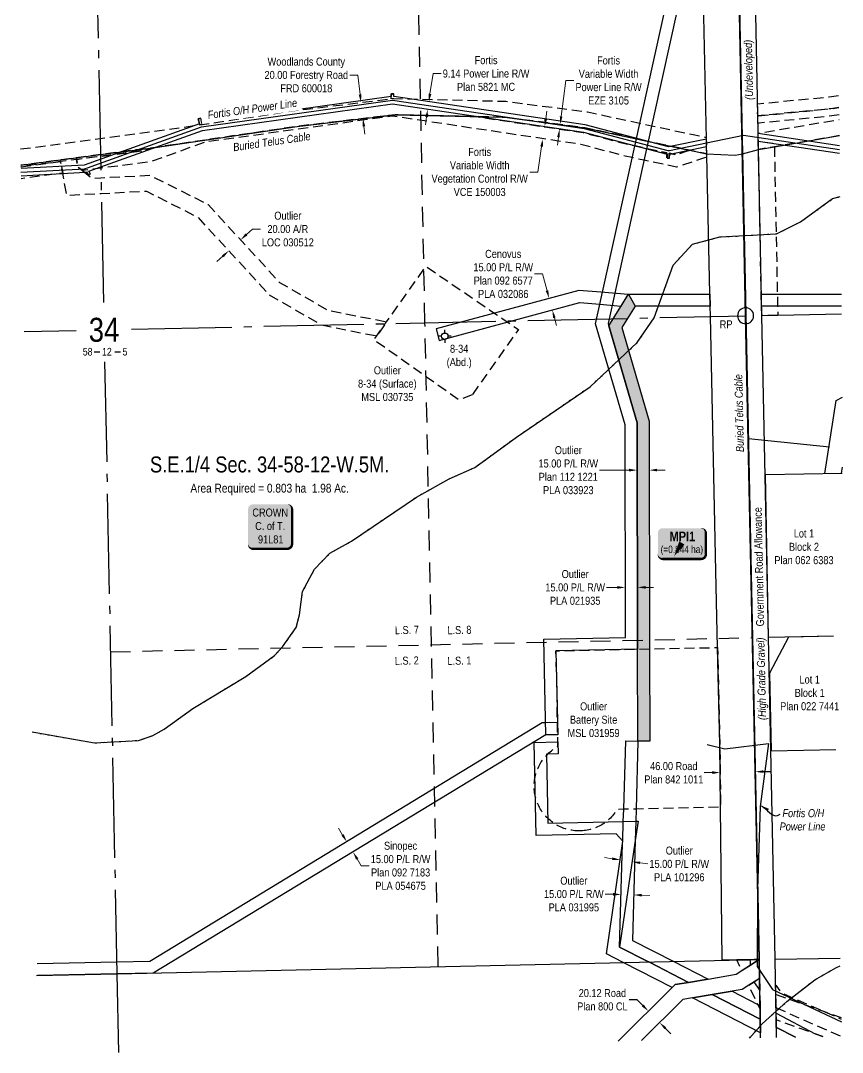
# Model space of a CAD drawing. Extents: x 584789 to 586368, y 5989798 to 5992314.
# Drawn here: x 585079 to 586106, y 5989798 to 5991087 of the extents above; entities that cross this region are included whole.
import ezdxf
from ezdxf.enums import TextEntityAlignment as Align

# ---------------------------------------------------------------- set-up
doc = ezdxf.new("R2010")
doc.units = 0
doc.header["$LTSCALE"] = 5
doc.header["$PDSIZE"] = 0.5
for name, pattern in [('foc-ACCESSROAD', [3.75, 2.5, -1.25]), ('foc-FLOWLINE', [3.75, 2.5, -1.25]), ('foc-LSD', [8, 5, -3]), ('foc-QUARTERLINE', [33, 25, -3, 2, -3]), ('foc-WHEELTRACKS', [2, 0.4, -1.6])]:
    doc.linetypes.add(name, pattern=pattern)
doc.layers.get('Defpoints').update_dxf_attribs({"color": 9})
for name, color, linetype in [('10', 1, 'Continuous'), ('35', 37, 'Continuous'), ('9', 3, 'Continuous'), ('AS-OWNER', 7, 'Continuous'), ('AS-POWER', 104, 'foc-POWER'), ('AS-TELUS', 224, 'foc-TEL'), ('C-AR', 13, 'foc-ACCESSROAD'), ('C-RW', 13, 'Continuous'), ('C-SYMBOL', 7, 'Continuous'), ('C-WS', 13, 'foc-ACCESSROAD'), ('CG-NOTES', 7, 'Continuous'), ('F-AR', 190, 'foc-ACCESSROAD'), ('F-EZE', 190, 'foc-FLOWLINE'), ('F-RW', 190, 'Continuous'), ('F-VCE', 190, 'foc-FLOWLINE'), ('F-WS-S', 8, 'Continuous'), ('L-AREAREQUIRED', 7, 'Continuous'), ('L-QSEC', 8, 'foc-QUARTERLINE'), ('L-ROAD-T', 7, 'Continuous'), ('L-SEC', 7, 'Continuous'), ('L-SECLBL', 7, 'Continuous'), ('L-SECTION-LSD', 7, 'foc-LSD'), ('L-TITLEDB', 4, 'Continuous'), ('L-TITLEDB-T', 4, 'Continuous'), ('P-TEMP-BLOCKS', 250, 'Continuous'), ('P-TEMP-H', 41, 'Continuous'), ('P-TEMP_WORKSPACE', 46, 'Continuous'), ('T-WATER-P3', 160, 'foc-WHEELTRACKS')]:
    doc.layers.add(name, color=color, linetype=linetype)
for name, color, linetype, lineweight in [('C-AR-T', 13, 'Continuous', 9), ('C-RW-T', 13, 'Continuous', 9), ('C-WS-T', 13, 'Continuous', 9), ('F-AR-T', 190, 'Continuous', 9), ('F-EZE-T', 190, 'Continuous', 9), ('F-RW-T', 190, 'Continuous', 9), ('F-VCE-T', 190, 'Continuous', 9), ('T-TEXT', 48, 'Continuous', 18)]:
    doc.layers.add(name, color=color, linetype=linetype, lineweight=lineweight)
doc.styles.add('100L', font='ARIALN.TTF', dxfattribs={"height": 11})
doc.styles.add('175L', font='ARIALN.TTF', dxfattribs={"height": 20})
doc.styles.add('80', font='ARIALN.TTF', dxfattribs={"height": 10})
doc.styles.add('80CG', font='ARIALN.TTF', dxfattribs={"height": 10})
doc.styles.add('80L', font='ARIALN.TTF', dxfattribs={"height": 10})
doc.styles.add('80LS', font='ARIALNI.TTF', dxfattribs={"height": 10})
doc.styles.add('BOLD', font='ARIALNB.TTF')
doc.styles.add('foc-LtypeFont', font='ARIALN.TTF', dxfattribs={"height": 7.35})
doc.styles.add('MtXpl_Arial_Narrow', font='ARIALNI.TTF')
doc.styles.add('SIMPLEX', font='ARIALN.TTF')
doc.linetypes.add('foc-POWER', pattern='A,6,-1,["P",foc-LtypeFont,S=0.2,R=0,X=-0.625,Y=-0.75],-1.24,4', length=12.24)
doc.linetypes.add('foc-TEL', pattern='A,2,-1,["T",foc-LtypeFont,S=0.2,R=0,X=-0.425,Y=-0.75],-1.24,8', length=12.24)
doc.linetypes.add('foc-TEL-NOLINE', pattern='A,0,-2,["T",foc-LtypeFont,S=0.2,R=0,X=-0.425,Y=-0.75],-10.24', length=12.24)
doc.linetypes.add('foc-TOPO-flowdirection-NOLINE', pattern='A,0,[">",foc-LtypeFont,S=0.3,R=0,X=0,Y=-0.945],-20,[">",foc-LtypeFont,S=0.3,R=0,X=0,Y=-0.945],0', length=20)
doc.dimstyles.new('Compass 5 000', dxfattribs={"dimscale": 5, "dimtxt": 9, "dimasz": 2, "dimexe": 0.2, "dimexo": 0.0625, "dimgap": 0.5, "dimtad": 0, "dimtih": 1, "dimtoh": 1, "dimzin": 0, "dimdsep": 46, "dimtxsty": '80CG', "dimcen": 0.1, "dimse1": 1, "dimse2": 1, "dimclrd": 256, "dimclrt": 256, "dimaunit": 1, "dimadec": 4, "dimazin": 0, "dimtfac": 0.06, "dimtofl": 0, "dimtmove": 0, "dimatfit": 1, "dimfxl": 0.2, "dimtolj": 1, "dimtzin": 0, "dimlwd": -1, "dimarcsym": 0})

# ---------------------------------------------------------------- blocks, each defined once
blk = doc.blocks.new('RP')
at = {"layer": '35', "color": 3}
blk.add_circle((0, 0), 10, dxfattribs=at)
at = {"layer": '35', "color": 3, "style": '80'}
blk.add_attdef('RP_001', (-32.4, 5.8), '', height=10, dxfattribs=at)
blk = doc.blocks.new('L-SECLBL')
at = {"layer": '9', "color": 7}
for p, q in [((-5.1, -27.8), (-12.3, -27.8)), ((20.7, -27.8), (13.5, -27.8))]:
    blk.add_line(p, q, dxfattribs=at)
at = {"layer": '10', "color": 2, "style": 'SIMPLEX'}
blk.add_attdef('SEC', text='', height=30, dxfattribs=at).set_placement((0, 0), align=Align.MIDDLE)
at = {"layer": '10', "color": 5, "style": '80L'}
blk.add_attdef('TWP', text='', height=9.5, dxfattribs=at).set_placement((-14.4, -27.4), align=Align.MIDDLE_RIGHT)
blk.add_attdef('RGE', text='', height=9.5, dxfattribs=at).set_placement((3.6, -27.4), align=Align.MIDDLE_CENTER)
blk.add_attdef('MER', text='', height=9.5, dxfattribs=at).set_placement((23.2, -27.4), align=Align.MIDDLE_LEFT)
blk = doc.blocks.new('*D426')
at = {"layer": 'C-AR-T', "transparency": 16777216}
for p, q in [((585361.4, 5990819.7), (585368.7, 5990826.5)), ((585368.7, 5990826.5), (585378.7, 5990826.5)), ((585331.9, 5990792.7), (585324.5, 5990785.9))]:
    blk.add_line(p, q, dxfattribs=at)
for points in [[(585360.2, 5990821), (585362.5, 5990818.5), (585354, 5990813)], [(585330.8, 5990793.9), (585333, 5990791.4), (585339.3, 5990799.4)]]:
    blk.add_solid(points, dxfattribs=at)
at = {"layer": 'Defpoints', "color": 0, "transparency": 16777216}
for p in [(585353, 5990814.1), (585354, 5990813), (585338.2, 5990800.6)]:
    blk.add_point(p, dxfattribs=at)
at = {"layer": 'C-AR-T', "transparency": 16777216, "insert": (585413, 5990826.5), "char_height": 10, "attachment_point": 5, "style": '80CG'}
blk.add_mtext('\\A1;Outlier\\P20.00 A/R\\PLOC 030512', dxfattribs=at)
blk = doc.blocks.new('*D428')
at = {"layer": 'C-RW-T', "transparency": 16777216}
for p, q in [((585819.4, 5989995.3), (585809.4, 5989995.6)), ((585855.2, 5989994.2), (585865.2, 5989993.9))]:
    blk.add_line(p, q, dxfattribs=at)
for points in [[(585819.4, 5989997), (585819.3, 5989993.6), (585829.4, 5989995)], [(585855.2, 5989995.9), (585855.1, 5989992.5), (585845.2, 5989994.5)]]:
    blk.add_solid(points, dxfattribs=at)
at = {"layer": 'Defpoints', "color": 0, "transparency": 16777216}
for p in [(585829.5, 5990000.9), (585845.4, 5990000.5), (585829.4, 5989995)]:
    blk.add_point(p, dxfattribs=at)
at = {"layer": 'C-RW-T', "transparency": 16777216, "insert": (585770.3, 5989995.6), "char_height": 10, "attachment_point": 5, "style": '80CG'}
blk.add_mtext('\\A1;Outlier\\P15.00 P/L R/W\\PPLA 031995', dxfattribs=at)
blk = doc.blocks.new('*D429')
at = {"layer": 'C-RW-T', "transparency": 16777216}
for p, q in [((585824.8, 5990378.7), (585811.1, 5990378.7)), ((585860, 5990378.8), (585870, 5990378.8))]:
    blk.add_line(p, q, dxfattribs=at)
for points in [[(585824.8, 5990380.4), (585824.8, 5990377.1), (585834.8, 5990378.7)], [(585860, 5990380.5), (585860, 5990377.1), (585850, 5990378.8)]]:
    blk.add_solid(points, dxfattribs=at)
at = {"layer": 'Defpoints', "color": 0, "transparency": 16777216}
for p in [(585834.7, 5990436.1), (585849.8, 5990436.2), (585834.8, 5990378.7)]:
    blk.add_point(p, dxfattribs=at)
at = {"layer": 'C-RW-T', "transparency": 16777216, "insert": (585772, 5990378.7), "char_height": 10, "attachment_point": 5, "style": '80CG'}
blk.add_mtext('\\A1;Outlier\\P15.00 P/L R/W\\PPLA 021935', dxfattribs=at)
blk = doc.blocks.new('*D430')
at = {"layer": 'C-RW-T', "transparency": 16777216}
for p, q in [((585839.4, 5990525.3), (585802.5, 5990525.2)), ((585874.4, 5990525.3), (585884.4, 5990525.3))]:
    blk.add_line(p, q, dxfattribs=at)
for points in [[(585839.4, 5990527), (585839.4, 5990523.6), (585849.4, 5990525.3)], [(585874.4, 5990527), (585874.4, 5990523.7), (585864.4, 5990525.3)]]:
    blk.add_solid(points, dxfattribs=at)
at = {"layer": 'Defpoints', "color": 0, "transparency": 16777216}
for p in [(585849.4, 5990534.6), (585849.4, 5990525.3), (585864.4, 5990534.6)]:
    blk.add_point(p, dxfattribs=at)
at = {"layer": 'C-RW-T', "transparency": 16777216, "insert": (585763.4, 5990525.2), "char_height": 10, "attachment_point": 5, "style": '80CG'}
blk.add_mtext('\\A1;Outlier\\P15.00 P/L R/W\\PPlan 112 1221\\PPLA 033923', dxfattribs=at)
blk = doc.blocks.new('*D431')
at = {"layer": 'C-RW-T', "transparency": 16777216}
for p, q in [((585818.4, 5990039.7), (585808.5, 5990041.2)), ((585853, 5990034.6), (585862.9, 5990033.2))]:
    blk.add_line(p, q, dxfattribs=at)
for points in [[(585818.6, 5990041.4), (585818.1, 5990038.1), (585828.3, 5990038.3)], [(585853.2, 5990036.3), (585852.7, 5990033), (585843.1, 5990036.1)]]:
    blk.add_solid(points, dxfattribs=at)
at = {"layer": 'Defpoints', "color": 0, "transparency": 16777216}
for p in [(585828.1, 5990037), (585842.9, 5990034.8), (585843.1, 5990036.1)]:
    blk.add_point(p, dxfattribs=at)
at = {"layer": 'C-RW-T', "transparency": 16777216, "insert": (585902, 5990033.2), "char_height": 10, "attachment_point": 5, "style": '80CG'}
blk.add_mtext('\\A1;Outlier\\P15.00 P/L R/W\\PPLA 101296', dxfattribs=at)
blk = doc.blocks.new('*D435')
at = {"layer": 'Defpoints', "color": 0, "transparency": 16777216}
for p in [(585446.6, 5990977.6), (585504.4, 5990984.6), (585449, 5990957.7)]:
    blk.add_point(p, dxfattribs=at)
at = {"layer": 'F-AR-T', "transparency": 16777216}
for p, q in [((585500.3, 5991019), (585490.3, 5991019)), ((585503.2, 5990994.6), (585500.3, 5991019)), ((585508.1, 5990954.8), (585509.3, 5990944.9))]:
    blk.add_line(p, q, dxfattribs=at)
for points in [[(585504.9, 5990994.8), (585501.6, 5990994.4), (585504.4, 5990984.6)], [(585509.7, 5990955), (585506.4, 5990954.6), (585506.9, 5990964.7)]]:
    blk.add_solid(points, dxfattribs=at)
at = {"layer": 'F-AR-T', "transparency": 16777216, "insert": (585436.1, 5991019), "char_height": 10, "attachment_point": 5, "style": '80CG'}
blk.add_mtext('\\A1;Woodlands County\\P20.00 Forestry Road\\PFRD 600018', dxfattribs=at)
blk = doc.blocks.new('*D437')
at = {"layer": 'Defpoints', "color": 0, "transparency": 16777216}
for p in [(585753.1, 5990957.1), (585758.1, 5990950.6), (585758.8, 5990956.4)]:
    blk.add_point(p, dxfattribs=at)
at = {"layer": 'F-EZE-T', "transparency": 16777216}
for p, q in [((585754.4, 5990967), (585760.3, 5991012.1)), ((585760.3, 5991012.1), (585770.3, 5991012.1)), ((585751.1, 5990941.4), (585749.8, 5990931.5))]:
    blk.add_line(p, q, dxfattribs=at)
for points in [[(585752.8, 5990967.3), (585756.1, 5990966.8), (585753.1, 5990957.1)], [(585749.4, 5990941.6), (585752.7, 5990941.2), (585752.4, 5990951.3)]]:
    blk.add_solid(points, dxfattribs=at)
at = {"layer": 'F-EZE-T', "transparency": 16777216, "insert": (585813.7, 5991012.1), "char_height": 10, "attachment_point": 5, "style": '80CG'}
blk.add_mtext('\\A1;Fortis\\PVariable Width\\PPower Line R/W\\PEZE 3105', dxfattribs=at)
blk = doc.blocks.new('*D442')
at = {"layer": 'Defpoints', "color": 0, "transparency": 16777216}
for p in [(585494.3, 5990065.6), (585494.5, 5990048), (585502.2, 5990052.7)]:
    blk.add_point(p, dxfattribs=at)
at = {"layer": 'F-RW-T', "transparency": 16777216}
for p, q in [((585481.4, 5990069.4), (585476.2, 5990078)), ((585499.7, 5990039.5), (585504.8, 5990030.9)), ((585504.8, 5990030.9), (585514.8, 5990030.9))]:
    blk.add_line(p, q, dxfattribs=at)
for points in [[(585482.9, 5990070.3), (585480, 5990068.6), (585486.6, 5990060.9)], [(585501.1, 5990040.3), (585498.2, 5990038.6), (585494.5, 5990048)]]:
    blk.add_solid(points, dxfattribs=at)
at = {"layer": 'F-RW-T', "transparency": 16777216, "insert": (585553.9, 5990030.9), "char_height": 10, "attachment_point": 5, "style": '80CG'}
blk.add_mtext('\\A1;Sinopec\\P15.00 P/L R/W\\PPlan 092 7183\\PPLA 054675', dxfattribs=at)
blk = doc.blocks.new('*D444')
at = {"layer": 'Defpoints', "color": 0, "transparency": 16777216}
for p in [(585587.5, 5990976.5), (585588.8, 5990985.6), (585589.2, 5990985.5)]:
    blk.add_point(p, dxfattribs=at)
at = {"layer": 'F-RW-T', "transparency": 16777216}
for p, q in [((585590.6, 5990995.4), (585594.4, 5991020.8)), ((585594.4, 5991020.8), (585604.4, 5991020.8)), ((585586.4, 5990966.6), (585584.9, 5990956.7))]:
    blk.add_line(p, q, dxfattribs=at)
for points in [[(585589, 5990995.7), (585592.3, 5990995.2), (585589.2, 5990985.5)], [(585584.7, 5990966.8), (585588, 5990966.3), (585587.8, 5990976.5)]]:
    blk.add_solid(points, dxfattribs=at)
at = {"layer": 'F-RW-T', "transparency": 16777216, "insert": (585660.7, 5991020.8), "char_height": 10, "attachment_point": 5, "style": '80CG'}
blk.add_mtext('\\A1;Fortis\\P9.14 Power Line R/W\\PPlan 5821 MC', dxfattribs=at)
blk = doc.blocks.new('*D445')
at = {"layer": 'Defpoints', "color": 0, "transparency": 16777216}
for p in [(585675.6, 5990962.9), (585673.4, 5990948.1), (585731.5, 5990939.4)]:
    blk.add_point(p, dxfattribs=at)
at = {"layer": 'F-VCE-T', "transparency": 16777216}
for p, q in [((585735.2, 5990964.1), (585736.7, 5990974)), ((585730.1, 5990929.5), (585725.3, 5990897.8)), ((585725.3, 5990897.8), (585715.3, 5990897.8))]:
    blk.add_line(p, q, dxfattribs=at)
for points in [[(585733.6, 5990964.3), (585736.9, 5990963.8), (585733.8, 5990954.2)], [(585728.4, 5990929.8), (585731.7, 5990929.3), (585731.5, 5990939.4)]]:
    blk.add_solid(points, dxfattribs=at)
at = {"layer": 'F-VCE-T', "transparency": 16777216, "insert": (585652.7, 5990897.8), "char_height": 10, "attachment_point": 5, "style": '80CG'}
blk.add_mtext('\\A1;Fortis\\PVariable Width\\PVegetation Control R/W\\PVCE 150003', dxfattribs=at)
blk = doc.blocks.new('*D447')
at = {"layer": 'Defpoints', "color": 0, "transparency": 16777216}
for p in [(585946.9, 5990440.1), (585990.7, 5990441), (585997, 5990148.4)]:
    blk.add_point(p, dxfattribs=at)
at = {"layer": 'L-TITLEDB-T', "transparency": 16777216}
for p, q in [((585943.2, 5990147.3), (585933.2, 5990147.1)), ((586007, 5990148.7), (586017, 5990148.9))]:
    blk.add_line(p, q, dxfattribs=at)
for points in [[(586006.9, 5990150.3), (586007, 5990147), (585997, 5990148.4)], [(585943.1, 5990149), (585943.2, 5990145.6), (585953.2, 5990147.5)]]:
    blk.add_solid(points, dxfattribs=at)
at = {"layer": 'L-TITLEDB-T', "transparency": 16777216, "insert": (585895.2, 5990147.1), "char_height": 10, "attachment_point": 5, "style": '80CG'}
blk.add_mtext('\\A1;46.00 Road\\PPlan 842 1011', dxfattribs=at)
blk = doc.blocks.new('*D448')
at = {"layer": 'Defpoints', "color": 0, "transparency": 16777216}
for p in [(585875.2, 5989860.9), (585863.5, 5989849.3), (585889.3, 5989846.6)]:
    blk.add_point(p, dxfattribs=at)
at = {"layer": 'L-TITLEDB-T', "transparency": 16777216}
for p, q in [((585849.4, 5989863.5), (585839.4, 5989863.5)), ((585856.4, 5989856.4), (585849.4, 5989863.5)), ((585884.6, 5989827.9), (585891.6, 5989820.8))]:
    blk.add_line(p, q, dxfattribs=at)
for points in [[(585857.6, 5989857.6), (585855.3, 5989855.2), (585863.5, 5989849.3)], [(585885.8, 5989829.1), (585883.4, 5989826.8), (585877.6, 5989835)]]:
    blk.add_solid(points, dxfattribs=at)
at = {"layer": 'L-TITLEDB-T', "transparency": 16777216, "insert": (585806, 5989863.5), "char_height": 10, "attachment_point": 5, "style": '80CG'}
blk.add_mtext('\\A1;20.12 Road\\PPlan 800 CL', dxfattribs=at)
blk = doc.blocks.new('*U424')
h = blk.add_hatch(color=255)
edge = h.paths.add_edge_path()
edge.add_line((-21.5, -28.5), (21.5, -28.5))
edge.add_arc((21.5, -22.5), 6, 270, 360)
edge.add_line((27.5, -22.5), (27.5, 21))
edge.add_arc((21.5, 21), 6, 0, 90)
edge.add_line((21.5, 27), (-21.5, 27))
edge.add_arc((-21.5, 21), 6, 90, 180)
edge.add_line((-27.5, 21), (-27.5, -22.5))
edge.add_arc((-21.5, -22.5), 6, 180, 270)
at = {"color": 14, "flags": 128}
blk.add_lwpolyline([(-21.5, -28.5, 3, 3, 0), (21.5, -28.5, 3, 3, 0.414214), (27.5, -22.5, 3, 3, 0), (27.5, 21, 3, 0, 0.414214), (21.5, 27, 0, 0, 0), (-21.5, 27, 0, 0, 0.414214), (-27.5, 21, 0, 0, 0), (-27.5, -22.5, 0, 3, 0.414214)], format="xyseb", close=True, dxfattribs=at)
at = {"color": 14, "style": '80'}
blk.add_attdef('ENTER_TEXT_001', (-26.8, -4.9), '', height=10, dxfattribs=at)
blk = doc.blocks.new('GABD')
for p, q in [((-0.81, 0), (-1.62, 0)), ((0, 0.81), (0, 1.62)), ((1.62, 0), (0.81, 0)), ((0, -0.81), (0, -1.62))]:
    blk.add_line(p, q)
blk.add_circle((0, 0), 0.8)
blk = doc.blocks.new('*U456')
at = {"true_color": 0xff8aff}
h = blk.add_hatch(color=211, dxfattribs=at)
edge = h.paths.add_edge_path()
edge.add_line((-24, -20), (24, -20))
edge.add_arc((24, -14), 6, 270, 360)
edge.add_line((30, -14), (30, 12.5))
edge.add_arc((24, 12.5), 6, 0, 90)
edge.add_line((24, 18.5), (-24, 18.5))
edge.add_arc((-24, 12.5), 6, 90, 180)
edge.add_line((-30, 12.5), (-30, -14))
edge.add_arc((-24, -14), 6, 180, 270)
at = {"color": 250, "flags": 128}
blk.add_lwpolyline([(-24, -20, 3, 3, 0), (24, -20, 3, 3, 0.414214), (30, -14, 3, 3, 0), (30, 12.5, 3, 0, 0.414214), (24, 18.5, 0, 0, 0), (-24, 18.5, 0, 0, 0.414214), (-30, 12.5, 0, 0, 0), (-30, -14, 0, 3, 0.414214)], format="xyseb", close=True, dxfattribs=at)
at = {"flags": 128}
blk.add_lwpolyline([(-9.7, -16.7, 0, 7.5, 0), (0, 0, 0, 0, 0)], format="xyseb", dxfattribs=at)
at = {"color": 250}
for tag, p, height, style in [('TEMP_AREA_W1_001', (-9.2, 2.2), 12, 'BOLD'), ('ENTER_TEXT_001', (-30.7, -12.5), 9, '80')]:
    blk.add_attdef(tag, p, '', height=height, dxfattribs=dict(at, style=style))
blk = doc.blocks.new('*D470')
at = {"layer": 'Defpoints', "color": 0, "transparency": 16777216}
for p in [(585737.5, 5990739.3), (585739.4, 5990739.9), (585741.4, 5990724.9)]:
    blk.add_point(p, dxfattribs=at)
at = {"layer": 'F-RW-T', "transparency": 16777216}
for p, q in [((585731.2, 5990770.4), (585721.2, 5990770.4)), ((585736.8, 5990749.5), (585731.2, 5990770.4)), ((585746, 5990715.7), (585748.6, 5990706.1))]:
    blk.add_line(p, q, dxfattribs=at)
for points in [[(585738.4, 5990749.9), (585735.2, 5990749.1), (585739.4, 5990739.9)], [(585747.6, 5990716.2), (585744.4, 5990715.3), (585743.4, 5990725.4)]]:
    blk.add_solid(points, dxfattribs=at)
at = {"layer": 'F-RW-T', "transparency": 16777216, "insert": (585682.1, 5990770.4), "char_height": 10, "attachment_point": 5, "style": '80CG'}
blk.add_mtext('\\A1;Cenovus\\P15.00 P/L R/W\\PPlan 092 6577\\PPLA 032086', dxfattribs=at)

msp = doc.modelspace()

# ---------------------------------------------------------------- hatches: boundary and pattern name
at = {"layer": 'P-TEMP-H'}
h = msp.add_hatch(color=256, dxfattribs=at)
h.dxf.hatch_style = 1
h.paths.add_polyline_path([(585846.964, 5990730.291), (585830.131, 5990703.412), (585864.303, 5990586.368), (585864.983, 5990301.697), (585865.258, 5990186.729), (585850.258, 5990186.693), (585849.983, 5990301.661), (585849.308, 5990584.205), (585813.846, 5990705.669), (585838.66, 5990745.293)])

# ---------------------------------------------------------------- linework, layer by layer
at = {"layer": 'AS-POWER'}
msp.add_lwpolyline([(585937.055, 5990182.613), (585959.129, 5990177.005), (586013.379, 5990183.735), (586002.903, 5990105.211), (585999.678, 5990001.716), (585999.211, 5989905.199), (586018.33, 5989876.191), (586104.494, 5989836.111)], dxfattribs=at)
at = {"layer": 'AS-TELUS', "linetype": 'foc-TEL-NOLINE', "flags": 128}
for points in [[(585079.266, 5990906.403), (585178.977, 5990919.537), (585247.105, 5990928.51), (585424.726, 5990954.794), (585546.9, 5990969.392), (585683.796, 5990966.227), (585783.959, 5990953.091), (585914.93, 5990924.972), (585936.242, 5990920.673), (585971.681, 5990918.956), (585980.886, 5990920.526), (586000.893, 5990925.937), (586021.199, 5990929.404), (586102.001, 5990943.205)], [(585995.675, 5990234.032), (585981.233, 5990923.007)]]:
    msp.add_lwpolyline(points, dxfattribs=at)
at = {"layer": 'AS-TELUS', "flags": 128}
msp.add_lwpolyline([(585988.622, 5990565.003), (586089.562, 5990554.288)], dxfattribs=at)
at = {"layer": 'C-AR', "flags": 128}
for points in [[(585156.445, 5990899.478), (585168.444, 5990890.004), (585179.559, 5990890.582), (585240.941, 5990893.776), (585313.561, 5990857.052), (585402.698, 5990759.856), (585462.22, 5990725.467), (585536.348, 5990710.492), (585534.806, 5990708.307), (585523.702, 5990692.633), (585455.045, 5990706.566), (585390.027, 5990744.068), (585301.277, 5990840.841), (585236.662, 5990873.517), (585179.962, 5990870.566), (585136.959, 5990868.329), (585131.761, 5990896.439), (585129.111, 5990910.957), (585128.653, 5990912.908), (585148.674, 5990915.545), (585148.975, 5990913.573), (585150.741, 5990903.982), (585156.445, 5990899.478)], [(585991.058, 5989906.898), (585980.145, 5989899.89), (585973.824, 5989913.231), (585991.029, 5989913.616), (585995.734, 5989913.722), (585997.119, 5989910.794), (585991.058, 5989906.898)], [(586002.891, 5989856.282), (586002.971, 5989851.723), (586000.144, 5989857.688), (585988.822, 5989881.579), (585995.487, 5989885.864), (586002.295, 5989890.24), (586002.336, 5989887.928), (586002.552, 5989875.585), (586002.591, 5989873.397), (586002.891, 5989856.282)]]:
    msp.add_lwpolyline(points, close=True, dxfattribs=at)
msp.add_lwpolyline([(586081.365, 5989817.619), (586072.001, 5989820.933), (586023.316, 5989838.372), (586023.166, 5989846.864), (586023.053, 5989853.381), (586022.755, 5989870.321), (586082.231, 5989849.243), (586104.384, 5989841.392)], dxfattribs=at)
at = {"layer": 'C-RW'}
for points in [[(585860.382, 5990923.174), (585813.033, 5990708.453), (585849.308, 5990584.205), (585849.983, 5990301.668), (585747.976, 5990299.535), (585750.201, 5990194.696), (585735.204, 5990194.378), (585732.661, 5990314.218), (585834.948, 5990316.357), (585834.313, 5990582.043), (585797.558, 5990707.934), (585845.734, 5990926.404), (585905.029, 5991196.193), (585900.272, 5991532.733), (585915.27, 5991532.997), (585920.053, 5991194.678)], [(585940.566, 5990730.277), (585940.493, 5990730.277), (585846.964, 5990730.291), (585830.131, 5990703.412), (585864.303, 5990586.368), (585864.983, 5990301.697), (585865.258, 5990186.729), (585850.258, 5990186.693), (585849.983, 5990301.661), (585849.308, 5990584.205), (585813.846, 5990705.669), (585838.66, 5990745.293), (585940.226, 5990745.277)], [(585736.041, 5990170.377), (585737.891, 5990084.151), (585832.118, 5990086.187), (585847.589, 5990086.521), (585850.536, 5990086.585), (585846.966, 5990062.353), (585827.368, 5989929.307), (585863.579, 5989910.761), (585863.937, 5989910.769), (585913.421, 5989885.262), (585896.92, 5989882.45), (585893.209, 5989878.779), (585832.087, 5989910.056), (585810.981, 5989920.864), (585831.286, 5990058.696), (585831.676, 5990061.347), (585831.377, 5990061.687), (585823.153, 5990071.014), (585723.237, 5990068.851), (585720.745, 5990185.034), (585750.329, 5990185.668), (585750.65, 5990170.691), (585736.041, 5990170.377)], [(585895.092, 5989911.467), (585938.07, 5989889.465), (585913.421, 5989885.262), (585863.972, 5989910.771), (585863.587, 5989910.762), (585827.369, 5989929.309), (585831.286, 5990058.696), (585831.377, 5990061.687), (585832.118, 5990086.187), (585832.582, 5990101.522), (585835.165, 5990186.874), (585850.172, 5990186.834), (585847.983, 5990101.841), (585847.589, 5990086.521), (585846.966, 5990062.353), (585843.757, 5989937.756), (585895.092, 5989911.467)], [(586003.189, 5989839.32), (586003.233, 5989836.788), (586003.362, 5989829.411), (586003.486, 5989822.339), (585918.597, 5989865.855), (585943.275, 5989869.985), (586003.189, 5989839.32)], [(586003.08, 5989845.467), (586003.188, 5989839.32), (585943.275, 5989869.985), (585968.015, 5989874.135), (586000.144, 5989857.688), (586002.891, 5989856.282), (586002.971, 5989851.723), (586003.08, 5989845.467)]]:
    msp.add_lwpolyline(points, close=True, dxfattribs=at)
for points in [[(586104.705, 5990730.1), (586018.247, 5990730.196), (586004.814, 5990730.21), (586004.513, 5990745.21), (586018.263, 5990745.196), (586104.515, 5990745.1)], [(586047.098, 5989816.848), (586023.482, 5989828.933), (586023.316, 5989838.372), (586023.166, 5989846.864), (586072.001, 5989820.933), (586081.365, 5989817.619)], [(586023.703, 5989816.321), (586023.482, 5989828.933), (586047.096, 5989816.847)]]:
    msp.add_lwpolyline(points, dxfattribs=at)
at = {"layer": 'C-WS', "flags": 128}
for points in [[(585643.387, 5990619.398), (585626.558, 5990612.931), (585520.445, 5990688.032), (585523.702, 5990692.633), (585534.806, 5990708.308), (585536.347, 5990710.492), (585585.488, 5990779.895), (585665.574, 5990725.285), (585680.345, 5990715.214), (585685.63, 5990711.605), (585701.158, 5990701.023), (585643.387, 5990619.398)], [(585779.189, 5990074.522), (585777.23, 5990074.471), (585775.271, 5990074.489), (585773.313, 5990074.575), (585771.359, 5990074.73), (585769.412, 5990074.953), (585767.474, 5990075.244), (585765.548, 5990075.602), (585763.635, 5990076.028), (585761.738, 5990076.521), (585759.86, 5990077.079), (585758.002, 5990077.704), (585756.167, 5990078.393), (585754.358, 5990079.145), (585752.576, 5990079.961), (585750.823, 5990080.838), (585749.103, 5990081.776), (585747.416, 5990082.773), (585745.766, 5990083.83), (585745.076, 5990084.306), (585744.153, 5990084.943), (585742.58, 5990086.112), (585741.049, 5990087.336), (585739.562, 5990088.612), (585738.12, 5990089.94), (585737.759, 5990090.297), (585736.726, 5990091.317), (585735.381, 5990092.742), (585734.087, 5990094.213), (585732.845, 5990095.729), (585731.657, 5990097.288), (585730.523, 5990098.887), (585729.447, 5990100.525), (585728.429, 5990102.199), (585727.47, 5990103.908), (585726.571, 5990105.65), (585725.734, 5990107.421), (585724.959, 5990109.221), (585724.248, 5990111.047), (585723.601, 5990112.897), (585723.02, 5990114.769), (585722.504, 5990116.659), (585722.113, 5990118.568), (585721.672, 5990120.489), (585721.358, 5990122.423), (585721.111, 5990124.367), (585720.932, 5990126.319), (585720.822, 5990128.275), (585720.78, 5990130.234), (585720.807, 5990132.194), (585720.903, 5990134.152), (585721.067, 5990136.104), (585721.299, 5990138.05), (585721.655, 5990139.989), (585721.967, 5990141.911), (585722.402, 5990143.823), (585722.904, 5990145.717), (585723.472, 5990147.592), (585724.105, 5990149.447), (585724.802, 5990151.278), (585725.563, 5990153.085), (585726.387, 5990154.863), (585727.273, 5990156.611), (585728.219, 5990158.327), (585729.225, 5990160.009), (585730.289, 5990161.655), (585731.41, 5990163.262), (585732.587, 5990164.829), (585733.817, 5990166.354), (585735.1, 5990167.835), (585736.073, 5990168.881), (585736.435, 5990169.27), (585737.696, 5990170.473), (585739.25, 5990171.996), (585740.728, 5990173.284), (585742.25, 5990174.519), (585743.814, 5990175.7), (585745.418, 5990176.824), (585747.061, 5990177.893), (585750.453, 5990179.854), (585750.329, 5990185.668), (585750.089, 5990195.398), (585749.738, 5990210.3), (585749.213, 5990255.804), (585747.976, 5990299.535), (585849.983, 5990301.677), (585865.262, 5990301.984), (585949.98, 5990303.631), (585952.682, 5990182.753), (585953.735, 5990104.036), (585847.983, 5990101.841), (585832.582, 5990101.521), (585824.566, 5990101.344), (585823.515, 5990099.677), (585822.41, 5990098.059), (585821.249, 5990096.48), (585820.032, 5990094.944), (585818.763, 5990093.451), (585817.442, 5990092.003), (585816.072, 5990090.602), (585814.653, 5990089.25), (585813.188, 5990087.949), (585811.678, 5990086.7), (585810.122, 5990085.642), (585808.531, 5990084.363), (585806.899, 5990083.279), (585805.229, 5990082.253), (585803.525, 5990081.286), (585801.788, 5990080.379), (585800.02, 5990079.533), (585798.224, 5990078.75), (585796.401, 5990078.03), (585794.554, 5990077.374), (585792.685, 5990076.784), (585790.798, 5990076.259), (585788.892, 5990075.801), (585786.972, 5990075.409), (585785.039, 5990075.085), (585783.096, 5990074.83), (585781.145, 5990074.642), (585779.189, 5990074.522)]]:
    msp.add_lwpolyline(points, close=True, dxfattribs=at)
at = {"layer": 'F-AR', "flags": 128}
for points in [[(585079.214, 5990926.578), (585178.572, 5990939.665), (585244.349, 5990948.329), (585306.075, 5990957.221), (585422.066, 5990974.627), (585542.281, 5990989.23), (585545.329, 5990989.595), (585685.329, 5990986.206), (585787.362, 5990972.826), (585852.811, 5990958.797), (585867.427, 5990955.664), (585919.188, 5990944.569), (585935.818, 5990940.996), (585936.243, 5990920.673), (585934.833, 5990920.742), (585914.989, 5990925.005), (585863.09, 5990936.034), (585848.566, 5990939.5), (585783.959, 5990953.091), (585683.796, 5990966.227), (585648.49, 5990967.029), (585647.994, 5990967.04), (585546.9, 5990969.392), (585424.726, 5990954.794), (585247.105, 5990928.51), (585178.977, 5990919.537), (585148.674, 5990915.545), (585128.653, 5990912.908), (585079.623, 5990906.45)], [(586102.001, 5990943.205), (586021.199, 5990929.404), (586000.893, 5990925.937), (586000.487, 5990946.166), (586101.744, 5990963.461)]]:
    msp.add_lwpolyline(points, dxfattribs=at)
at = {"layer": 'F-EZE', "flags": 128}
for points in [[(586101.673, 5990969.091), (586092.455, 5990967.781), (586001.596, 5990958.845), (586000.242, 5990958.394), (586000.053, 5990967.849), (586091.398, 5990976.899), (586101.556, 5990978.343)], [(585079.623, 5990906.45), (585128.653, 5990912.908), (585148.674, 5990915.545), (585178.977, 5990919.537), (585247.105, 5990928.51), (585238.181, 5990925.318), (585179.017, 5990917.528), (585148.975, 5990913.573), (585129.111, 5990910.957), (585079.664, 5990904.447)], [(586103.409, 5989818.115), (586023.053, 5989853.381), (586022.755, 5989870.321), (586022.554, 5989881.812), (586028.813, 5989872.707), (586076.567, 5989851.73), (586082.231, 5989849.243), (586104.424, 5989839.495)]]:
    msp.add_lwpolyline(points, dxfattribs=at)
at = {"layer": 'F-EZE'}
msp.add_lwpolyline([(585306.075, 5990957.221), (585303.021, 5990956.819), (585301.176, 5990964.204), (585304.13, 5990964.948), (585306.075, 5990957.221)], close=True, dxfattribs=at)
at = {"layer": 'F-EZE', "flags": 128}
for points in [[(585914.93, 5990924.972), (585897.886, 5990919.299), (585889.567, 5990921.134), (585889.367, 5990914.333), (585886.321, 5990914.382), (585886.51, 5990921.798), (585861.124, 5990927.113), (585846.602, 5990930.57), (585838.103, 5990932.141), (585782.085, 5990946.969), (585648.489, 5990966.997), (585683.796, 5990966.227), (585783.959, 5990953.091), (585848.549, 5990939.422), (585863.089, 5990936.028), (585914.93, 5990924.972)], [(586025.049, 5990718.946), (586005.044, 5990718.556), (586004.82, 5990729.73), (586004.805, 5990730.508), (586004.75, 5990733.236), (586004.52, 5990744.737), (586004.503, 5990745.582), (586004.45, 5990748.243), (586000.93, 5990923.945), (586000.681, 5990936.505), (586020.751, 5990933.498), (586020.875, 5990927.346), (586024.463, 5990748.199), (586024.517, 5990745.538), (586024.533, 5990744.704), (586024.764, 5990733.191), (586024.817, 5990730.524), (586024.833, 5990729.698), (586025.049, 5990718.946)], [(585997.119, 5989910.794), (585991.058, 5989906.898), (585991.029, 5989913.616), (585995.734, 5989913.722), (586001.881, 5989913.859), (585997.119, 5989910.794)], [(586002.552, 5989875.585), (585995.487, 5989885.864), (586002.295, 5989890.24), (586002.336, 5989887.928), (586002.552, 5989875.585)]]:
    msp.add_lwpolyline(points, close=True, dxfattribs=at)
at = {"layer": 'F-RW', "flags": 128}
for points in [[(585079.898, 5990892.918), (585160.336, 5990897.459), (585161.533, 5990897.888), (585163.809, 5990893.778), (585166.474, 5990895.254), (585164.439, 5990898.929), (585179.294, 5990904.25), (585306.317, 5990949.751), (585543.791, 5990982.997), (585782.484, 5990947.67), (585887.009, 5990920.199), (585886.887, 5990915.273), (585889.938, 5990915.195), (585890.06, 5990920.121), (585936.046, 5990929.717), (585935.869, 5990939.023), (585888.76, 5990929.18), (585784.355, 5990956.667), (585545.358, 5990992.004), (585545.374, 5990995.271), (585542.322, 5990995.283), (585542.307, 5990992.017), (585305.638, 5990958.885), (585304.145, 5990964.955), (585301.187, 5990964.226), (585302.68, 5990958.156), (585158.5, 5990906.511), (585079.712, 5990902.062)], [(586102.162, 5990930.556), (586000.495, 5990945.778)], [(586000.681, 5990936.505), (586102.28, 5990921.283)]]:
    msp.add_lwpolyline(points, dxfattribs=at)
at = {"layer": 'F-RW'}
msp.add_lwpolyline([(585602.184, 5990687.237), (585777.949, 5990734.735), (585802.925, 5990732.573), (585829.267, 5990730.294), (585838.207, 5990744.57), (585804.218, 5990747.511), (585776.598, 5990749.901), (585598.272, 5990701.711)], close=True, dxfattribs=at)
msp.add_lwpolyline([(585099.892, 5989908.72), (585199.257, 5989910.936), (585240.421, 5989911.854), (585730.731, 5990210.019), (585735.099, 5990210.083), (585749.738, 5990210.3), (585750.201, 5990194.696), (585735.204, 5990194.378), (585244.769, 5989896.951), (585199.558, 5989895.946), (585100.196, 5989893.723)], dxfattribs=at)
at = {"layer": 'F-VCE', "flags": 128}
for points in [[(585545.329, 5990989.595), (585542.281, 5990989.23), (585542.315, 5990995.277), (585545.361, 5990995.26), (585545.329, 5990989.595)], [(585546.9, 5990969.392), (585648.021, 5990967.068), (585648.49, 5990967.018), (585782.09, 5990946.974), (585838.108, 5990932.161), (585846.619, 5990930.625), (585861.125, 5990927.13), (585886.537, 5990921.826), (585886.348, 5990914.411), (585889.394, 5990914.347), (585889.581, 5990921.166), (585897.905, 5990919.314), (585912.279, 5990924.097), (585914.969, 5990924.994), (585934.833, 5990920.742), (585934.932, 5990915.84), (585898.776, 5990903.809), (585857.942, 5990912.583), (585843.325, 5990915.724), (585834.621, 5990917.594), (585779.059, 5990932.274), (585645.822, 5990952.268), (585543.717, 5990967.591), (585310.431, 5990935.269), (585241.777, 5990910.715), (585179.32, 5990902.491), (585156.445, 5990899.478), (585150.741, 5990903.982), (585148.975, 5990913.573), (585179.017, 5990917.528), (585238.181, 5990925.318), (585247.105, 5990928.51), (585424.726, 5990954.794), (585546.9, 5990969.392)]]:
    msp.add_lwpolyline(points, close=True, dxfattribs=at)
for points in [[(586101.556, 5990978.343), (586091.398, 5990976.899), (586000.053, 5990967.849), (585999.75, 5990982.961), (586089.412, 5990991.781), (586101.363, 5990993.484)], [(585079.664, 5990904.447), (585129.111, 5990910.957), (585131.737, 5990896.427), (585079.968, 5990889.476)]]:
    msp.add_lwpolyline(points, dxfattribs=at)
at = {"layer": 'L-QSEC'}
for p, q in [((585166.907, 5991519.791), (585182.775, 5990730.627)), ((585217.886, 5990701.4), (585984.94, 5990718.162)), ((586005.046, 5990718.601), (586104.824, 5990720.782)), ((585083.447, 5990698.462), (585148.651, 5990699.887)), ((585184.182, 5990660.673), (585199.558, 5989895.946)), ((585199.558, 5989895.946), (585201.359, 5989797.807))]:
    msp.add_line(p, q, dxfattribs=at)
at = {"layer": 'L-SEC'}
for p, q in [((585984.94, 5990718.162), (585968.597, 5991533.94)), ((586005.046, 5990718.601), (585988.705, 5991534.302)), ((586001.881, 5989913.859), (585984.94, 5990718.162)), ((586021.989, 5989914.214), (586005.046, 5990718.601)), ((585199.558, 5989895.946), (586001.881, 5989913.859)), ((586003.599, 5989815.868), (586001.881, 5989913.859)), ((586023.705, 5989816.321), (586021.988, 5989914.212)), ((586021.989, 5989914.214), (586102.845, 5989915.637)), ((585098.924, 5989893.699), (585199.558, 5989895.946))]:
    msp.add_line(p, q, dxfattribs=at)
at = {"layer": 'L-SECTION-LSD'}
for p, q in [((585584.368, 5990709.408), (585567.752, 5991526.865)), ((585600.719, 5989904.903), (585584.368, 5990709.408)), ((585191.468, 5990298.296), (585993.41, 5990316.011))]:
    msp.add_line(p, q, dxfattribs=at)
at = {"layer": 'L-TITLEDB', "flags": 128}
msp.add_lwpolyline([(585973.824, 5989913.231), (585955.791, 5989912.826), (585953.735, 5990104.036), (585952.682, 5990182.753), (585949.979, 5990303.631), (585947.865, 5990399.094), (585940.863, 5990717.195), (585940.562, 5990730.448), (585940.218, 5990745.654), (585936.292, 5990918.5), (585936.037, 5990929.722), (585935.865, 5990938.786), (585923.31, 5991533.14), (585968.597, 5991533.94), (585980.481, 5990940.756), (585980.886, 5990920.526), (585984.94, 5990718.162), (585993.411, 5990316.011), (586001.881, 5989913.859), (585995.734, 5989913.722), (585991.029, 5989913.616), (585973.824, 5989913.231)], close=True, dxfattribs=at)
for points in [[(586083.717, 5990521.001), (586098.244, 5990612.116), (586105.779, 5990616.289)], [(586105.404, 5990528.975), (586104.146, 5990521.31)], [(586094.505, 5990317.997), (586013.703, 5990316.167), (586009.75, 5990519.882), (586105.371, 5990521.328)], [(586094.505, 5990317.995), (586038.35, 5990316.722), (586014.571, 5990271.467), (586016.677, 5990174.533), (586097.441, 5990176.372)], [(585825.498, 5989811.859), (585893.209, 5989878.778), (585896.92, 5989882.45), (585913.421, 5989885.262), (585938.07, 5989889.465), (585973.055, 5989895.333), (585980.145, 5989899.89), (585991.058, 5989906.898), (585997.119, 5989910.794), (586001.881, 5989913.859), (586002.295, 5989890.24), (585995.487, 5989885.864), (585988.822, 5989881.579), (585980.455, 5989876.201), (585968.015, 5989874.135), (585943.275, 5989869.985), (585918.597, 5989865.855), (585906.563, 5989863.844), (585854.688, 5989812.516)]]:
    msp.add_lwpolyline(points, dxfattribs=at)
at = {"layer": 'P-TEMP_WORKSPACE'}
msp.add_lwpolyline([(585846.964, 5990730.291), (585830.131, 5990703.412), (585864.303, 5990586.368), (585864.983, 5990301.697), (585865.258, 5990186.729), (585850.258, 5990186.693), (585849.983, 5990301.661), (585849.308, 5990584.205), (585813.846, 5990705.669), (585838.66, 5990745.293)], close=True, dxfattribs=at)
at = {"layer": 'T-WATER-P3', "flags": 128}
for points in [[(585093.507, 5990198.141), (585171.491, 5990184.523), (585226.496, 5990187.528), (585244.498, 5990193.528), (585258.5, 5990201.529), (585294.505, 5990227.532), (585360.514, 5990267.538), (585396.52, 5990293.541), (585406.521, 5990304.542), (585423.525, 5990328.544), (585427.526, 5990344.546), (585431.528, 5990373.546), (585446.532, 5990401.549), (585465.535, 5990421.55), (585492.538, 5990436.552), (585573.55, 5990491.559), (585614.555, 5990514.563), (585646.559, 5990528.566), (585698.567, 5990566.57), (585790.58, 5990629.58), (585849.59, 5990684.585), (585870.594, 5990715.587), (585894.6, 5990781.591), (585918.605, 5990807.595), (585952.609, 5990816.596), (586023.616, 5990820.601), (586053.62, 5990835.604), (586093.626, 5990864.608), (586102.967, 5990867.081)], [(585989.657, 5989815.554), (586005.548, 5989833.563), (586036.553, 5989861.566), (586071.558, 5989888.569), (586097.561, 5989903.572), (586103.05, 5989905.768)]]:
    msp.add_lwpolyline(points, dxfattribs=at)
at = {"layer": 'T-WATER-P3', "linetype": 'foc-TOPO-flowdirection-NOLINE', "flags": 128}
for points in [[(585093.507, 5990198.141), (585171.491, 5990184.523), (585226.496, 5990187.528), (585244.498, 5990193.528), (585258.5, 5990201.529), (585294.505, 5990227.532), (585360.514, 5990267.538), (585396.52, 5990293.541), (585406.521, 5990304.542), (585423.525, 5990328.544), (585427.526, 5990344.546), (585431.528, 5990373.546), (585446.532, 5990401.549), (585465.535, 5990421.55), (585492.538, 5990436.552), (585573.55, 5990491.559), (585614.555, 5990514.563), (585646.559, 5990528.566), (585698.567, 5990566.57), (585790.58, 5990629.58), (585849.59, 5990684.585), (585870.594, 5990715.587), (585894.6, 5990781.591), (585918.605, 5990807.595), (585952.609, 5990816.596), (586023.616, 5990820.601), (586053.62, 5990835.604), (586093.626, 5990864.608), (586102.967, 5990867.081)], [(585989.657, 5989815.554), (586005.548, 5989833.563), (586036.553, 5989861.566), (586071.558, 5989888.569), (586097.561, 5989903.572), (586103.05, 5989905.768)]]:
    msp.add_lwpolyline(points, dxfattribs=at)

# ---------------------------------------------------------------- block references
at = {"layer": 'AS-OWNER', "color": 3}
ref = msp.add_blockref('*U424', (585390.796, 5990455.527), dxfattribs=at)
ref.add_attrib('ENTER_TEXT_001', 'CROWN', (585368.735, 5990467.3), dxfattribs={"layer": '0', "color": 14, "height": 10, "style": '80'})
ref.add_attrib('ENTER_TEXT_002', 'C. of T.', (585372.231, 5990450.456), dxfattribs={"layer": '0', "color": 14, "height": 10, "style": '80'})
ref.add_attrib('ENTER_TEXT_003', '91L81', (585375.7, 5990433.748), dxfattribs={"layer": '0', "color": 14, "height": 10, "style": '80'})
at = {"layer": 'CG-NOTES'}
ref = msp.add_blockref('RP', (585984.94, 5990718.162), dxfattribs=dict(at, xscale=-1, rotation=180))
ref.add_attrib('RP_001', 'RP', (585952.579, 5990702.408), dxfattribs={"layer": '35', "color": 3, "height": 10, "style": '80'})
at = {"layer": 'F-WS-S', "xscale": 4.997753599999968, "yscale": 4.997753599999968, "zscale": 4.997753599999968}
msp.add_blockref('GABD', (585609.039, 5990692.609), dxfattribs=at)
at = {"layer": 'L-SECLBL', "xscale": 0.9995507200000007, "yscale": 0.9995507200000007, "zscale": 0.9995507200000007}
msp.add_blockref('L-SECLBL', (585183.378, 5990700.645), dxfattribs=at).add_auto_attribs({'SEC': '34', 'TWP': '58', 'RGE': '12', 'MER': '5'})
at = {"layer": 'P-TEMP-BLOCKS'}
ref = msp.add_blockref('*U456', (585905.263, 5990434.279), dxfattribs=at)
ref.add_attrib('TEMP_AREA_W1_001', 'MPI1', (585889.85, 5990436.523), dxfattribs={"layer": '0', "color": 250, "height": 12, "style": 'BOLD'})
ref.add_attrib('ENTER_TEXT_001', '(=0.844 ha)', (585878.754, 5990421.809), dxfattribs={"layer": '0', "color": 250, "height": 9, "style": '80'})

# ---------------------------------------------------------------- texts
at = {"layer": 'AS-TELUS', "char_height": 9.99551, "width": 97.19138, "attachment_point": 5, "style": '80CG'}
for insert, rotation in [((585392.982, 5990935.693), 8.417295), ((585976.878, 5990596.544), 91.210571)]:
    msp.add_mtext('\\A1;{\\fArial Narrow|b0|i1|c0|p34;Buried Telus Cable}', dxfattribs=dict(at, insert=insert, rotation=rotation))
at = {"layer": 'C-WS-T', "attachment_point": 5, "style": '80CG'}
for s, insert, char_height, width in [('\\A1;8-34\\P(Abd.)', (585627.055, 5990667.132), 9.9955, 30.58421), ('\\A1;Outlier\\P8-34 (Surface)\\PMSL 030735', (585537.324, 5990633.286), 9.99551, 78.95946), ('\\A1;Outlier\\PBattery Site\\PMSL 031959', (585795.001, 5990213.408), 9.99551, 64.51848)]:
    msp.add_mtext(s, dxfattribs=dict(at, insert=insert, char_height=char_height, width=width))
at = {"layer": 'L-ROAD-T', "style": '80L'}
msp.add_text('Government Road Allowance', height=10, rotation=91.206625, dxfattribs=at).set_placement((586001.511, 5990404.581), align=Align.MIDDLE_CENTER)
at = {"layer": 'L-TITLEDB-T', "char_height": 9.99551, "width": 73.41625, "attachment_point": 5, "style": '80CG'}
for s, insert in [('\\A1;Lot 1\\PBlock 2\\PPlan 062 6383', (586057.814, 5990429.402)), ('\\A1;Lot 1\\PBlock 1\\PPlan 022 7441', (586065.002, 5990246.914))]:
    msp.add_mtext(s, dxfattribs=dict(at, insert=insert))
at = {"layer": 'T-TEXT', "style": '80LS'}
for s, height, rotation, p in [('(Undeveloped)', 9.99551, 91.147688, (585988.536, 5991025.447)), ('(High Grade Gravel)', 10, 91.206625, (586004.459, 5990264.612))]:
    msp.add_text(s, height=height, rotation=rotation, dxfattribs=at).set_placement(p, align=Align.MIDDLE_CENTER)

# ---------------------------------------------------------------- dimensions: what is measured, and where the dimension line sits
at = {"layer": 'C-AR-T'}
dim = msp.add_aligned_dim(p1=(585338.222, 5990800.556), p2=(585352.966, 5990814.084), distance=-1.52, text='Outlier\\P20.00 A/R\\PLOC 030512', dimstyle='Compass 5 000', dxfattribs=at)
dim.commit()
dim.dimension.update_dxf_attribs({"geometry": '*D426', "text_midpoint": (585413.001, 5990826.485)})
at = {"layer": 'C-RW-T'}
for base, p1, p2, angle, text, picture, middle in [((585849.42, 5990525.298), (585864.428, 5990534.605), (585849.408, 5990534.586), 180.07444, 'Outlier\\P15.00 P/L R/W\\PPlan 112 1221\\PPLA 033923', '*D430', (585763.372, 5990525.237)), ((585834.814, 5990378.746), (585849.82, 5990436.175), (585834.66, 5990436.134), 180.153457, 'Outlier\\P15.00 P/L R/W\\PPLA 021935', '*D429', (585772.045, 5990378.683))]:
    dim = msp.add_linear_dim(base=base, p1=p1, p2=p2, angle=angle, text=text, dimstyle='Compass 5 000', dxfattribs=at)
    dim.commit()
    dim.dimension.update_dxf_attribs({"geometry": picture, "text_midpoint": middle, "dimtype": 161})
for p1, p2, distance, text, picture, middle in [((585828.088, 5990036.988), (585842.909, 5990034.808), 1.28, 'Outlier\\P15.00 P/L R/W\\PPLA 101296', '*D431', (585901.969, 5990033.165)), ((585845.352, 5990000.455), (585829.536, 5990000.93), 5.942, 'Outlier\\P15.00 P/L R/W\\PPLA 031995', '*D428', (585770.281, 5989995.59))]:
    dim = msp.add_aligned_dim(p1=p1, p2=p2, distance=distance, text=text, dimstyle='Compass 5 000', dxfattribs=at)
    dim.commit()
    dim.dimension.update_dxf_attribs({"geometry": picture, "text_midpoint": middle})
at = {"layer": 'F-EZE-T'}
dim = msp.add_linear_dim(base=(585753.131, 5990957.134), p1=(585758.081, 5990950.568), p2=(585758.844, 5990956.385), angle=82.528841, text='Fortis\\PVariable Width\\PPower Line R/W\\PEZE 3105', dimstyle='Compass 5 000', dxfattribs=at)
dim.commit()
dim.dimension.update_dxf_attribs({"geometry": '*D437', "text_midpoint": (585813.727, 5991012.107), "dimtype": 161})
at = {"layer": 'F-RW-T', "color": 3}
dim = msp.add_linear_dim(base=(585589.166, 5990985.527), p1=(585587.499, 5990976.528), p2=(585588.836, 5990985.576), angle=81.589303, text='Fortis\\P9.14 Power Line R/W\\PPlan 5821 MC', dimstyle='Compass 5 000', dxfattribs=at)
dim.commit()
dim.dimension.update_dxf_attribs({"geometry": '*D444', "text_midpoint": (585660.715, 5991020.757), "dimtype": 161})
at = {"layer": 'F-RW-T'}
dim = msp.add_linear_dim(base=(585739.439, 5990739.859), p1=(585741.438, 5990724.868), p2=(585737.526, 5990739.342), angle=105.1222, text='Cenovus\\P15.00 P/L R/W\\PPlan 092 6577\\PPLA 032086', dimstyle='Compass 5 000', dxfattribs=at)
dim.commit()
dim.dimension.update_dxf_attribs({"geometry": '*D470', "text_midpoint": (585682.103, 5990770.389), "dimtype": 161})
dim = msp.add_aligned_dim(p1=(585494.33, 5990065.572), p2=(585502.159, 5990052.698), distance=-9.013, text='Sinopec\\P15.00 P/L R/W\\PPlan 092 7183\\PPLA 054675', dimstyle='Compass 5 000', dxfattribs=at)
dim.commit()
dim.dimension.update_dxf_attribs({"geometry": '*D442', "text_midpoint": (585553.935, 5990030.926)})
at = {"layer": 'F-VCE-T'}
dim = msp.add_linear_dim(base=(585731.538, 5990939.405), p1=(585675.583, 5990962.936), p2=(585673.362, 5990948.136), angle=261.465242, text='Fortis\\PVariable Width\\PVegetation Control R/W\\PVCE 150003', dimstyle='Compass 5 000', dxfattribs=at)
dim.commit()
dim.dimension.update_dxf_attribs({"geometry": '*D445', "text_midpoint": (585652.699, 5990897.778), "dimtype": 161})
at = {"layer": 'L-TITLEDB-T'}
dim = msp.add_aligned_dim(p1=(585889.256, 5989846.613), p2=(585875.172, 5989860.857), distance=16.447, text='20.12 Road\\PPlan 800 CL', dimstyle='Compass 5 000', dxfattribs=at)
dim.commit()
dim.dimension.update_dxf_attribs({"geometry": '*D448', "text_midpoint": (585806.045, 5989863.514)})

# ---------------------------------------------------------------- next in the draw order: texts
at = {"layer": 'AS-POWER', "insert": (585308.892, 5990973.42), "char_height": 9.99116, "width": 115.95239, "attachment_point": 1, "rotation": 7.969253, "style": 'MtXpl_Arial_Narrow', "bg_fill": 2}
msp.add_mtext('\\pi0.23397; Fortis O/H Power Line ', dxfattribs=at)
at = {"layer": 'AS-POWER', "insert": (586027.063, 5990101.685), "char_height": 9.99116, "width": 57.06861, "attachment_point": 1, "style": 'MtXpl_Arial_Narrow', "bg_fill": 2}
msp.add_mtext('\\pi0.68377; Fortis O/H\\P\\pi0.32597;Power Line ', dxfattribs=at)
at = {"layer": 'C-SYMBOL', "color": 3, "insert": (585390.332, 5990542.375), "char_height": 19.99101, "width": 300.6382, "attachment_point": 2, "style": '175L', "bg_fill": 3, "box_fill_scale": 1.15, "bg_fill_color": 256, "bg_fill_true_color": 256, "bg_fill_transparency": 0}
msp.add_mtext('S.E.1/4 Sec. 34-58-12-W.5M.', dxfattribs=at)
at = {"layer": 'L-AREAREQUIRED', "color": 5, "insert": (585390.263, 5990508.244), "char_height": 10.99507, "width": 203.87129, "attachment_point": 2, "style": '100L', "bg_fill": 3, "box_fill_scale": 1.15, "bg_fill_color": 256, "bg_fill_true_color": 256, "bg_fill_transparency": 0}
msp.add_mtext('Area Required = 0.803 ha  1.98 Ac.', dxfattribs=at)
at = {"layer": 'L-SECTION-LSD', "attachment_point": 1, "rotation": 1.26547, "style": '100L', "bg_fill": 3, "box_fill_scale": 1.5, "bg_fill_color": 256, "bg_fill_transparency": 0}
for s, width, insert, char_height in [('\\pi2.30508;L.S. 7', 30.86664, (585544.401, 5990330.182), 9.99552), ('L.S. 8', 30.38752, (585612.33, 5990330.182), 9.9955), ('\\pi2.1395;L.S. 2', 30.63969, (585544.401, 5990291.914), 9.99552), ('L.S. 1', 29.97776, (585612.33, 5990291.914), 9.9955)]:
    msp.add_mtext_dynamic_manual_height_columns(s, width=width, gutter_width=54.975, heights=[0], dxfattribs=dict(at, insert=insert, char_height=char_height))

# ---------------------------------------------------------------- next in the draw order: linework, layer by layer
at = {"layer": 'AS-POWER', "flags": 128}
msp.add_lwpolyline([(585079.644, 5990897.408), (585159.432, 5990901.913), (585160.017, 5990902.122), (585162.922, 5990903.163), (585177.777, 5990908.484), (585305.235, 5990954.142), (585543.809, 5990987.541), (585783.388, 5990952.084), (585887.648, 5990924.682), (585889.654, 5990924.631), (585982.271, 5990943.959), (586102.22, 5990925.999)], dxfattribs=at)

# ---------------------------------------------------------------- next in the draw order: dimensions: what is measured, and where the dimension line sits
at = {"layer": 'F-AR-T', "color": 3}
dim = msp.add_linear_dim(base=(585504.431, 5990984.635), p1=(585449.027, 5990957.685), p2=(585446.603, 5990977.596), angle=96.940033, text='Woodlands County\\P20.00 Forestry Road\\PFRD 600018', dimstyle='Compass 5 000', dxfattribs=at)
dim.commit()
dim.dimension.update_dxf_attribs({"geometry": '*D435', "text_midpoint": (585436.113, 5991018.982), "dimtype": 161})
at = {"layer": 'L-TITLEDB-T'}
dim = msp.add_linear_dim(base=(585996.97, 5990148.447), p1=(585946.92, 5990440.079), p2=(585990.736, 5990441.013), angle=1.220628, text='46.00 Road\\PPlan 842 1011', dimstyle='Compass 5 000', dxfattribs=at)
dim.commit()
dim.dimension.update_dxf_attribs({"geometry": '*D447', "text_midpoint": (585895.211, 5990147.087), "dimtype": 161})

# ---------------------------------------------------------------- next in the draw order: leaders
at = {"layer": 'AS-POWER', "path_type": 1}
msp.add_leader([(586004.764, 5990105.936), (586024.654, 5990093.648), (586028.27, 5990095.455)], dimstyle='Compass 5 000', override={"dimgap": 0.5, "dimtad": 0}, dxfattribs=at)

doc.saveas('drawing.dxf')
